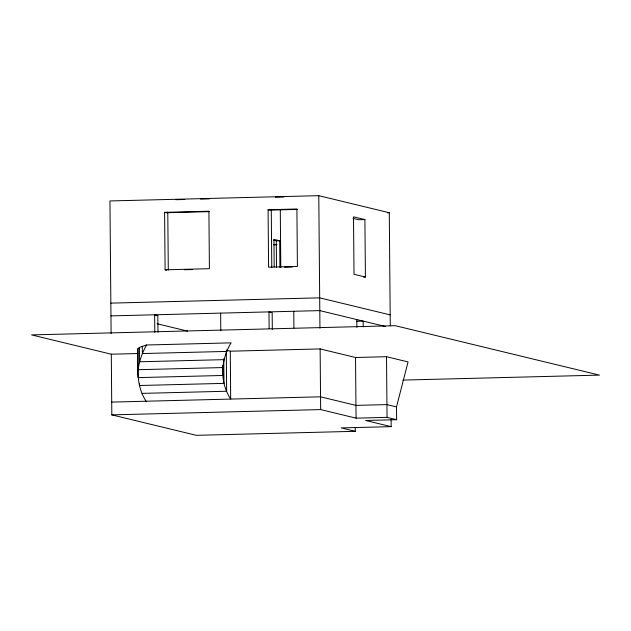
<?xml version="1.0" encoding="UTF-8"?>
<svg xmlns="http://www.w3.org/2000/svg" width="631" height="631" viewBox="0 0 631 631"><rect width="100%" height="100%" fill="white"/><g stroke="black" fill="none" stroke-linecap="round" stroke-linejoin="round"><path stroke-width="0.95" d="M227.089 350.284L230.276 351.199L230.694 399.084C219.509 382.157 220.653 359.836 231.096 342.854L146.51 344.999L139.435 347.421L137.944 348.635L137.826 349.834C137.874 367.187 135.91 386.006 146.1 401.229M391.094 419.773L391.149 426.651L365.633 420.475L396.615 419.686L396.505 406.916L408.052 361.918L386.519 356.712L355.537 357.493L320.13 348.919L230.276 351.199M146.51 344.999C141.099 354.969 137.25 366.13 138.071 377.614L222.656 375.477L222.577 365.893M390.266 325.706L389.28 212.734L318.789 195.673L109.952 200.95L111.111 333.523M175.931 199.711L184.788 199.483M200.548 199.088L209.405 198.86M275.337 197.195L283.982 196.975M164.596 212.347L208.908 211.219L209.405 268.696L165.101 269.816L164.596 212.347L166.198 212.734L209.516 211.637M268.088 209.729L296.901 208.995L297.406 266.463L268.593 267.197L268.088 209.729L269.682 210.115L297.54 209.405M387.324 212.781L389.28 212.734M363.645 277.096L365.412 277.048L364.915 219.58L358.716 219.738L353.013 218.358M273.42 240.151L276.291 240.845L279.699 240.758L279.927 267.284M273.972 244.591L276.899 244.52M273.87 244.828L276.804 244.757M184.418 269.752L192.297 269.555M284.589 267.221L292.279 267.023M110.843 303.125L319.68 297.84L390.171 314.901M110.953 315.894L319.799 310.61L385.525 326.519M155.881 315.61L157.837 315.563L157.979 332.214M356.499 321.282L363.172 321.108L363.227 326.984M137.826 353.534L111.293 354.204L31.55 334.903L395.314 325.699L599.45 375.114L402.823 380.091M224.155 359.646L139.561 361.784L139.435 347.421M142.07 393.381L226.655 391.244L226.3 351.033M111.711 402.097L320.548 396.812L355.955 405.386L386.937 404.605L396.505 406.916M111.293 354.094L111.821 414.867L320.658 409.582L356.065 418.156L387.048 417.375L396.615 419.686M391.149 426.651L341.261 427.913L355.3 431.312L355.261 427.376M355.3 431.312L196.344 435.327L111.821 414.867M364.915 219.58L353.51 216.819L354.015 274.288L365.412 277.048M279.699 240.758L273.957 239.37L274.193 266.874M165.101 269.816L166.694 270.202M157.837 315.563L154.642 314.79L154.8 332.419M157.04 323.735L187.533 331.117M386.519 356.712L387.048 417.375M356.791 319.57L356.862 327.402M355.537 357.493L356.065 418.156M318.789 195.673L319.949 328.238M320.13 348.817L320.658 409.582M293.77 311.264L293.912 327.97M280.29 209.531L280.795 267.497M276.291 240.845L276.52 267.37M271.267 209.516L271.772 267.473M272.316 329.366L272.166 312.668L268.98 311.895L269.129 328.593M226.931 349.574L226.947 351.412L142.361 353.549L142.298 346.206M223.76 358.739L223.973 383.372L139.38 385.509L139.364 383.538M222.704 365.649L222.719 367.565L138.126 369.703L137.944 348.635M220.645 313.118L220.795 330.754M167.783 212.134L168.288 270.092"/></g></svg>
